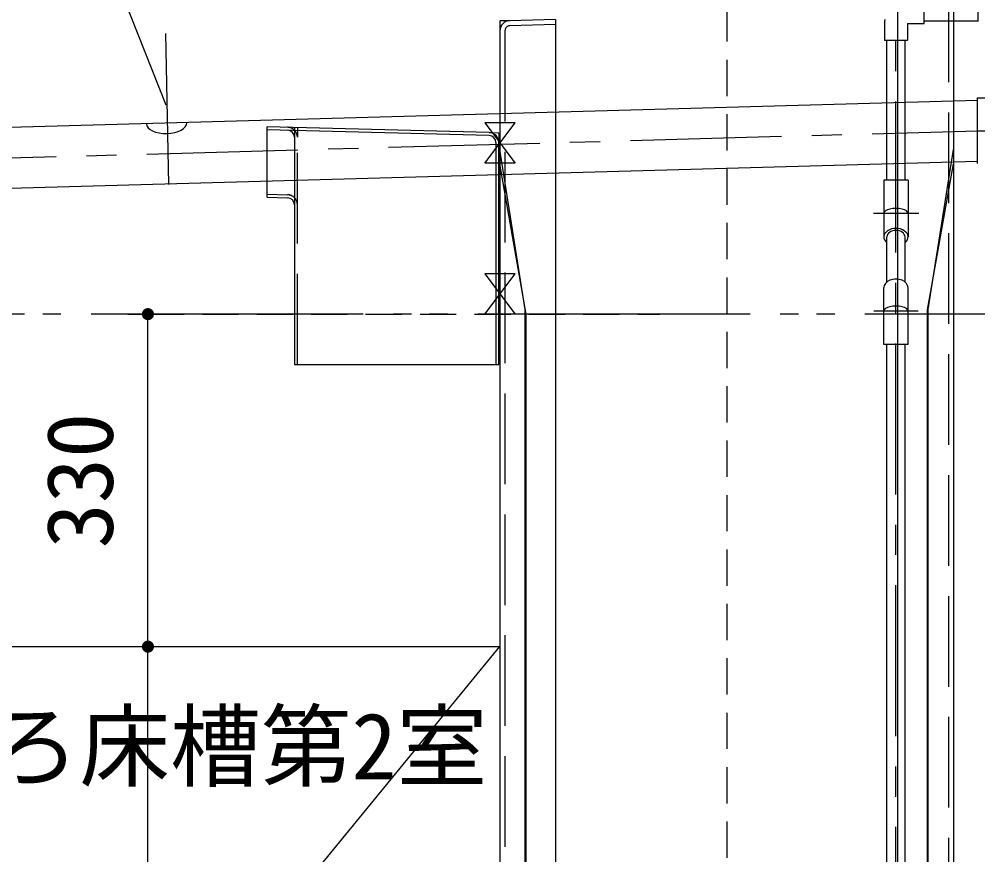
# Model space of a CAD drawing. Units: millimetres, scale not verified. Extents: x -8910 to 8910, y -6308 to 6308.
# Drawn here: x -4830 to -3879, y -2816 to -1987 of the extents above; entities that cross this region are included whole.
import ezdxf
from ezdxf.enums import TextEntityAlignment as Align

# ---------------------------------------------------------------- set-up
doc = ezdxf.new("R2010")
doc.units = ezdxf.units.MM
doc.header["$LTSCALE"] = 30
for name, pattern in [('CHAIN1', [8, 5, -1, 1, -1]), ('CHAIN2', [12, 9, -1, 1, -1]), ('DASHED1', [1.8, 1.2, -0.6]), ('DASHED3', [4, 3, -1]), ('DOUBLE_CHAIN2', [12.8, 9, -1, 0.6, -0.6, 0.6, -1])]:
    doc.linetypes.add(name, pattern=pattern)
for name, color, linetype, lineweight in [('0-0_躯体', 3, 'Continuous', 25), ('0-2_文字', 7, 'Continuous', 25), ('0-3_空気管', 3, 'Continuous', 25), ('0-5_寸法', 92, 'Continuous', 25), ('0-9_製作', 5, 'Continuous', 25), ('0-C_07', 3, 'Continuous', 25), ('0-D_9-6_SUNPO', 4, 'Continuous', 25)]:
    doc.layers.add(name, color=color, linetype=linetype, lineweight=lineweight)
doc.styles.add('ＭＳ ゴシック', font='')
doc.styles.get('ＭＳ ゴシック').set_extended_font_data('MS Gothic')

msp = doc.modelspace()

# ---------------------------------------------------------------- linework, layer by layer
at = {"layer": '0-0_躯体', "linetype": 'CHAIN1'}
for p, q in [((-3959.99, -3658.56), (-3959.99, -1960.08)), ((-4684.74, -2001.06), (-4681.8, -2165.64)), ((-5662.99, -2147.58), (-3878.99, -2097.58)), ((-3937.4, -2179.58), (-3982.26, -2179.58)), ((-3937.99, -2276.58), (-3981.99, -2276.58))]:
    msp.add_line(p, q, dxfattribs=at)
at = {"layer": '0-0_躯体'}
for p, q in [((-3931.99, -1991.09), (-3931.99, -1968.08)), ((-3878.75, -1970.08), (-3878.75, -1989.08)), ((-3971.5, -1989), (-3971.5, -2007.59)), ((-3948.49, -1991.09), (-3948.49, -2007.59)), ((-3948.49, -1991.09), (-3931.99, -1991.09)), ((-3931.93, -1988.58), (-3878.75, -1988.58)), ((-3971.5, -2007.59), (-3948.49, -2007.59)), ((-3968.99, -2146.58), (-3968.99, -2007.59)), ((-3950.99, -2146.58), (-3950.99, -2007.59)), ((-3878.99, -2067.54), (-5646.17, -2116.63)), ((-3878.99, -2064.83), (-3853.49, -2064.83)), ((-3878.99, -2130.03), (-3878.99, -2064.83)), ((-4584, -2163.58), (-4584, -2093.56)), ((-5661.6, -2177.55), (-3878.99, -2127.63)), ((-3947.99, -2146.58), (-3971.99, -2146.58)), ((-3971.99, -2146.58), (-3971.99, -2202.92)), ((-3947.99, -2146.58), (-3947.99, -2202.92)), ((-4584, -2163.58), (-4563.81, -2164.11)), ((-3968.99, -2247.63), (-3968.99, -2202.92)), ((-3950.99, -2247.63), (-3950.99, -2202.92)), ((-3971.99, -2309.58), (-3971.99, -2253.25)), ((-3947.99, -2309.58), (-3947.99, -2253.25)), ((-3947.99, -2309.58), (-3971.99, -2309.58)), ((-3968.99, -3593.58), (-3968.99, -2309.58)), ((-3950.99, -3593.58), (-3950.99, -2309.58))]:
    msp.add_line(p, q, dxfattribs=at)
at = {"layer": '0-0_躯体', "linetype": 'DOUBLE_CHAIN2'}
msp.add_line((-4554, -2094.34), (-4554, -2104.09), dxfattribs=at)
at = {"layer": '0-0_躯体', "linetype": 'CHAIN2'}
msp.add_line((-3878.99, -2097.58), (-3790.25, -2097.58), dxfattribs=at)
at = {"layer": '0-0_躯体', "linetype": 'DASHED3'}
msp.add_line((-4584, -2160.58), (-4563.73, -2161.11), dxfattribs=at)
at = {"layer": '0-0_躯体'}
for centre, radius, start, end in [((-3970.49, -1989), 0.999, 135, 180), ((-3972.48, -1986.74), 2, 315, 357.635), ((-4563.99, -2104.09), 7, 0, 88.5), ((-4563.99, -2171.11), 7, 0, 88.5)]:
    msp.add_arc(centre, radius, start, end, dxfattribs=at)
at = {"layer": '0-0_躯体', "linetype": 'DASHED3'}
msp.add_arc((-4563.99, -2104.09), 10, 0, 88.5, dxfattribs=at)
at = {"layer": '0-0_躯体', "linetype": 'DOUBLE_CHAIN2'}
msp.add_arc((-4563.99, -2171.11), 10, 0, 88.5, dxfattribs=at)
at = {"layer": '0-0_躯体'}
for centre, major_axis, ratio, start_param, end_param in [((-4683.79, -2090.23), (19.99, 0.53), 0.5, 3.141593, 6.283185), ((-3959.99, -2179.58), (12, 0), 0.4142, 6.283185, 9.424778), ((-3959.99, -2202.92), (-12, 0), 0.7071, 2.418846, 7.005932), ((-3959.99, -2202.92), (-9, 0), 0.7072, 3.141593, 6.283185), ((-3959.99, -2253.25), (12, 0), 0.7071, 6.283185, 9.424778), ((-3959.99, -2276.58), (12, 0), 0.4142, 6.283185, 9.424778)]:
    msp.add_ellipse(centre, major_axis=major_axis, ratio=ratio, start_param=start_param, end_param=end_param, dxfattribs=at)
at = {"layer": '0-2_文字', "color": 3}
msp.add_line((-4684.2, -2072.24), (-4904.33, -1514.32), dxfattribs=at)
at = {"layer": '0-3_空気管', "linetype": 'DASHED3'}
for p, q in [((-3907.99, -1959.33), (-3907.99, -3676.17)), ((-4297.99, -1992.14), (-4343.13, -1993.33)), ((-4347.99, -1998.32), (-4347.99, -3690.75)), ((-4554, -2329.58), (-4554, -2094.27))]:
    msp.add_line(p, q, dxfattribs=at)
at = {"layer": '0-3_空気管'}
for p, q in [((-3903, -1959.33), (-3903, -3678.58)), ((-4297.84, -1987.14), (-4343.26, -1988.33)), ((-4297.99, -1987.14), (-4297.99, -3729.34)), ((-4353, -1998.32), (-4353, -3690.75)), ((-4368, -2129.58), (-4338, -2089.58)), ((-4338, -2089.58), (-4368, -2089.58)), ((-4363.73, -2099.33), (-4584, -2093.56)), ((-4363.81, -2102.33), (-4584, -2096.56)), ((-4557, -2094.27), (-4557, -2329.58)), ((-4356.99, -2109.32), (-4356.99, -2329.58)), ((-4353.99, -2329.58), (-4353.99, -2109.32)), ((-4327.99, -2275), (-4353, -2116.23)), ((-3927.99, -2275), (-3903, -2116.23)), ((-4368, -2279.58), (-4338, -2239.58)), ((-4338, -2239.58), (-4368, -2239.58)), ((-4327.99, -2836.58), (-4327.99, -2275)), ((-4327.02, -3724.5), (-4327.02, -2279.58)), ((-3928.61, -3728.58), (-3928.61, -2275.24)), ((-3927.99, -2836.58), (-3927.99, -2275)), ((-4557, -2329.58), (-4353.99, -2329.58))]:
    msp.add_line(p, q, dxfattribs=at)
at = {"layer": '0-3_空気管', "linetype": 'DOUBLE_CHAIN2'}
for p, q in [((-4343.26, -1988.33), (-4353, -1988.58)), ((-4353, -1988.58), (-4353, -1998.32)), ((-4327.02, -2279.58), (-4353, -2130.54)), ((-3928.61, -2275.24), (-3903, -2130.54)), ((-3720.75, -2279.58), (-5908.77, -2279.58))]:
    msp.add_line(p, q, dxfattribs=at)
at = {"layer": '0-3_空気管', "linetype": 'DASHED1'}
msp.add_line((-4702.3, -2279.58), (-4194.43, -2279.58), dxfattribs=at)
at = {"layer": '0-3_空気管'}
for points in [[(-3957.99, -3729.35), (-3957.99, -1948.14), (-3912.73, -1949.33)], [(-4368, -2089.58), (-4338, -2129.58), (-4368, -2129.58)], [(-4368, -2239.58), (-4338, -2279.58), (-4368, -2279.58)]]:
    msp.add_lwpolyline(points, dxfattribs=at)
at = {"layer": '0-3_空気管', "linetype": 'DOUBLE_CHAIN2'}
msp.add_lwpolyline([(-4363.73, -2099.33), (-4353.99, -2099.58), (-4353.99, -2109.32)], dxfattribs=at)
at = {"layer": '0-3_空気管'}
for centre, radius, start, end in [((-4342.99, -1998.32), 10, 91.5, 180), ((-4363.99, -2109.32), 7, 0, 88.5), ((-4363.99, -2109.32), 10, 0, 88.5)]:
    msp.add_arc(centre, radius, start, end, dxfattribs=at)
at = {"layer": '0-3_空気管', "linetype": 'DASHED3'}
msp.add_arc((-4342.99, -1998.32), 5, 91.5, 180, dxfattribs=at)
at = {"layer": '0-5_寸法', "color": 3}
for p, q in [((-4722.3, -2279.58), (-4691, -2279.58)), ((-4722.3, -2609.58), (-4691, -2609.58))]:
    msp.add_line(p, q, dxfattribs=at)
at = {"layer": '0-5_寸法'}
for points in [[(-4704.51, -2274), (-4702.3, -2273.58), (-4702.3, -2279.58)], [(-4703.8, -2273.77), (-4702.3, -2273.58), (-4704.51, -2274)], [(-4703.06, -2273.63), (-4702.3, -2273.58), (-4703.8, -2273.77)], [(-4702.3, -2273.58), (-4696.3, -2279.58), (-4702.3, -2279.58)], [(-4701.93, -2273.59), (-4696.3, -2279.58), (-4702.3, -2273.58)], [(-4701.18, -2273.69), (-4696.3, -2279.58), (-4701.93, -2273.59)], [(-4700.45, -2273.88), (-4696.3, -2279.58), (-4701.18, -2273.69)], [(-4708.29, -2279.21), (-4702.3, -2279.58), (-4708.3, -2279.58)], [(-4708.3, -2279.58), (-4706.13, -2284.21), (-4708.26, -2280.33)], [(-4708.3, -2279.58), (-4705.52, -2284.65), (-4706.13, -2284.21)], [(-4702.3, -2279.58), (-4705.52, -2284.65), (-4708.3, -2279.58)], [(-4708.2, -2278.46), (-4702.3, -2279.58), (-4708.29, -2279.21)], [(-4708.26, -2280.33), (-4706.68, -2283.69), (-4708.12, -2281.07)], [(-4708.26, -2280.33), (-4706.13, -2284.21), (-4706.68, -2283.69)], [(-4708.01, -2277.73), (-4702.3, -2279.58), (-4708.2, -2278.46)], [(-4708.12, -2281.07), (-4707.16, -2283.11), (-4707.88, -2281.79)], [(-4708.12, -2281.07), (-4706.68, -2283.69), (-4707.16, -2283.11)], [(-4707.73, -2277.03), (-4702.3, -2279.58), (-4708.01, -2277.73)], [(-4707.88, -2281.79), (-4707.16, -2283.11), (-4707.56, -2282.47)], [(-4707.37, -2276.37), (-4702.3, -2279.58), (-4707.73, -2277.03)], [(-4706.93, -2275.76), (-4702.3, -2279.58), (-4707.37, -2276.37)], [(-4706.41, -2275.21), (-4702.3, -2279.58), (-4706.93, -2275.76)], [(-4705.83, -2274.73), (-4702.3, -2279.58), (-4706.41, -2275.21)], [(-4705.19, -2274.32), (-4702.3, -2279.58), (-4705.83, -2274.73)], [(-4702.3, -2279.58), (-4704.86, -2285.01), (-4705.52, -2284.65)], [(-4704.51, -2274), (-4702.3, -2279.58), (-4705.19, -2274.32)], [(-4702.3, -2279.58), (-4704.16, -2285.29), (-4704.86, -2285.01)], [(-4702.3, -2279.58), (-4703.43, -2285.48), (-4704.16, -2285.29)], [(-4702.3, -2279.58), (-4702.68, -2285.57), (-4703.43, -2285.48)], [(-4702.3, -2279.58), (-4702.3, -2285.58), (-4702.68, -2285.57)], [(-4702.3, -2279.58), (-4701.55, -2285.53), (-4702.3, -2285.58)], [(-4702.3, -2279.58), (-4700.81, -2285.39), (-4701.55, -2285.53)], [(-4702.3, -2279.58), (-4700.09, -2285.16), (-4700.81, -2285.39)], [(-4702.3, -2279.58), (-4699.41, -2284.84), (-4700.09, -2285.16)], [(-4696.3, -2279.58), (-4699.41, -2284.84), (-4702.3, -2279.58)], [(-4699.75, -2274.15), (-4696.3, -2279.58), (-4700.45, -2273.88)], [(-4699.09, -2274.52), (-4696.3, -2279.58), (-4699.75, -2274.15)], [(-4696.3, -2279.58), (-4698.78, -2284.44), (-4699.41, -2284.84)], [(-4698.48, -2274.96), (-4696.3, -2279.58), (-4699.09, -2274.52)], [(-4696.3, -2279.58), (-4698.2, -2283.96), (-4698.78, -2284.44)], [(-4698.48, -2274.96), (-4696.35, -2278.83), (-4696.3, -2279.58)], [(-4697.93, -2275.47), (-4696.35, -2278.83), (-4698.48, -2274.96)], [(-4696.3, -2279.58), (-4697.68, -2283.41), (-4698.2, -2283.96)], [(-4697.93, -2275.47), (-4696.49, -2278.09), (-4696.35, -2278.83)], [(-4697.45, -2276.06), (-4696.49, -2278.09), (-4697.93, -2275.47)], [(-4696.3, -2279.58), (-4697.24, -2282.8), (-4697.68, -2283.41)], [(-4697.45, -2276.06), (-4696.72, -2277.37), (-4696.49, -2278.09)], [(-4697.05, -2276.69), (-4696.72, -2277.37), (-4697.45, -2276.06)], [(-4696.3, -2279.58), (-4696.87, -2282.14), (-4697.24, -2282.8)], [(-4696.3, -2279.58), (-4696.6, -2281.44), (-4696.87, -2282.14)], [(-4696.3, -2279.58), (-4696.41, -2280.71), (-4696.6, -2281.44)], [(-4696.3, -2279.58), (-4696.32, -2279.96), (-4696.41, -2280.71)], [(-4707.37, -2606.37), (-4702.3, -2609.58), (-4707.73, -2607.03)], [(-4706.93, -2605.76), (-4702.3, -2609.58), (-4707.37, -2606.37)], [(-4706.41, -2605.21), (-4702.3, -2609.58), (-4706.93, -2605.76)], [(-4705.83, -2604.73), (-4702.3, -2609.58), (-4706.41, -2605.21)], [(-4705.19, -2604.33), (-4702.3, -2609.58), (-4705.83, -2604.73)], [(-4705.19, -2604.33), (-4702.3, -2603.58), (-4702.3, -2609.58)], [(-4704.51, -2604), (-4702.3, -2603.58), (-4705.19, -2604.33)], [(-4703.8, -2603.77), (-4702.3, -2603.58), (-4704.51, -2604)], [(-4703.06, -2603.63), (-4702.3, -2603.58), (-4703.8, -2603.77)], [(-4702.3, -2603.58), (-4696.3, -2609.58), (-4702.3, -2609.58)], [(-4701.93, -2603.59), (-4696.3, -2609.58), (-4702.3, -2603.58)], [(-4701.18, -2603.69), (-4696.3, -2609.58), (-4701.93, -2603.59)], [(-4700.45, -2603.88), (-4696.3, -2609.58), (-4701.18, -2603.69)], [(-4699.75, -2604.15), (-4696.3, -2609.58), (-4700.45, -2603.88)], [(-4699.09, -2604.52), (-4696.3, -2609.58), (-4699.75, -2604.15)], [(-4699.09, -2604.52), (-4696.35, -2608.83), (-4696.3, -2609.58)], [(-4698.48, -2604.96), (-4696.35, -2608.83), (-4699.09, -2604.52)], [(-4698.48, -2604.96), (-4696.49, -2608.09), (-4696.35, -2608.83)], [(-4697.93, -2605.48), (-4696.49, -2608.09), (-4698.48, -2604.96)], [(-4697.93, -2605.48), (-4696.72, -2607.37), (-4696.49, -2608.09)], [(-4697.45, -2606.06), (-4696.72, -2607.37), (-4697.93, -2605.48)], [(-4697.45, -2606.06), (-4697.05, -2606.69), (-4696.72, -2607.37)], [(-4708.29, -2609.21), (-4702.3, -2609.58), (-4708.3, -2609.58)], [(-4708.3, -2609.58), (-4705.52, -2614.65), (-4708.26, -2610.34)], [(-4708.3, -2609.58), (-4704.86, -2615.01), (-4705.52, -2614.65)], [(-4702.3, -2609.58), (-4704.86, -2615.01), (-4708.3, -2609.58)], [(-4708.2, -2608.46), (-4702.3, -2609.58), (-4708.29, -2609.21)], [(-4708.26, -2610.34), (-4706.13, -2614.21), (-4708.12, -2611.08)], [(-4708.26, -2610.34), (-4705.52, -2614.65), (-4706.13, -2614.21)], [(-4708.01, -2607.73), (-4702.3, -2609.58), (-4708.2, -2608.46)], [(-4708.12, -2611.08), (-4706.68, -2613.69), (-4707.88, -2611.79)], [(-4708.12, -2611.08), (-4706.13, -2614.21), (-4706.68, -2613.69)], [(-4707.73, -2607.03), (-4702.3, -2609.58), (-4708.01, -2607.73)], [(-4707.88, -2611.79), (-4707.16, -2613.11), (-4707.56, -2612.47)], [(-4707.88, -2611.79), (-4706.68, -2613.69), (-4707.16, -2613.11)], [(-4702.3, -2609.58), (-4704.16, -2615.29), (-4704.86, -2615.01)], [(-4702.3, -2609.58), (-4703.43, -2615.48), (-4704.16, -2615.29)], [(-4702.3, -2609.58), (-4702.68, -2615.57), (-4703.43, -2615.48)], [(-4702.3, -2609.58), (-4702.3, -2615.58), (-4702.68, -2615.57)], [(-4702.3, -2609.58), (-4701.55, -2615.54), (-4702.3, -2615.58)], [(-4702.3, -2609.58), (-4700.81, -2615.39), (-4701.55, -2615.54)], [(-4702.3, -2609.58), (-4700.09, -2615.16), (-4700.81, -2615.39)], [(-4702.3, -2609.58), (-4699.41, -2614.84), (-4700.09, -2615.16)], [(-4702.3, -2609.58), (-4698.78, -2614.44), (-4699.41, -2614.84)], [(-4696.3, -2609.58), (-4698.78, -2614.44), (-4702.3, -2609.58)], [(-4696.3, -2609.58), (-4698.2, -2613.96), (-4698.78, -2614.44)], [(-4696.3, -2609.58), (-4697.68, -2613.41), (-4698.2, -2613.96)], [(-4696.3, -2609.58), (-4697.24, -2612.8), (-4697.68, -2613.41)], [(-4696.3, -2609.58), (-4696.87, -2612.14), (-4697.24, -2612.8)], [(-4696.3, -2609.58), (-4696.6, -2611.44), (-4696.87, -2612.14)], [(-4696.3, -2609.58), (-4696.41, -2610.71), (-4696.6, -2611.44)], [(-4696.3, -2609.58), (-4696.32, -2609.96), (-4696.41, -2610.71)]]:
    msp.add_solid(points, dxfattribs=at)
at = {"layer": '0-9_製作', "color": 3}
for p in [(-5082.99, -2609.58), (-5082.99, -3499.58)]:
    msp.add_line(p, (-4353, -2609.58), dxfattribs=at)
at = {"layer": '0-C_07', "linetype": 'DASHED1'}
msp.add_line((-4127.99, -1649.11), (-4127.99, -3766.6), dxfattribs=at)
at = {"layer": '0-D_9-6_SUNPO'}
for p, q in [((-4702.3, -2609.58), (-4702.3, -2279.58)), ((-4702.3, -3499.58), (-4702.3, -2609.58))]:
    msp.add_line(p, q, dxfattribs=at)

# ---------------------------------------------------------------- texts
at = {"layer": '0-2_文字', "color": 4, "style": 'ＭＳ ゴシック'}
msp.add_text('嫌気ろ床槽第2室', height=65.98, dxfattribs=at).set_placement((-5040.32, -2761.13), align=Align.BOTTOM_LEFT)
at = {"layer": '0-5_寸法', "color": 4, "style": 'ＭＳ ゴシック'}
msp.add_text('330', height=65.98, rotation=90, dxfattribs=at).set_placement((-4717.3, -2512.08), align=Align.BOTTOM_LEFT)

doc.saveas('drawing.dxf')
